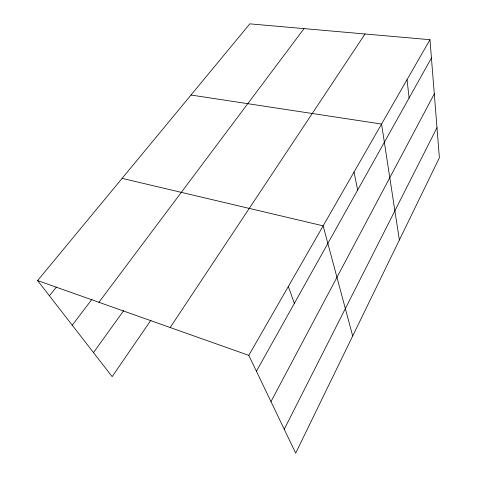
<?xml version="1.0" encoding="UTF-8"?>
<svg xmlns="http://www.w3.org/2000/svg" width="477" height="477" viewBox="0 0 477 477"><rect width="100%" height="100%" fill="white"/><g stroke="black" fill="none" stroke-linecap="round" stroke-linejoin="round"><path stroke-width="0.72" d="M284.232 429.258L436.992 127.657M270.984 401.616L434.291 93.868M256.429 371.267L431.429 58.003M429.974 39.704L439.389 157.756L295.686 453.15L248.809 355.371L429.974 39.704L249.835 23.85L37.611 280.583L112.155 376.639L150.965 320.133M170.188 327.526L365.036 33.992M93.486 352.586L123.71 310.587M98.924 302.293L304.034 28.62M72.26 325.236L92.055 299.139M49.399 295.782L56.381 287.088M190.991 95.03L381.564 124.05L399.368 240.02M122.094 178.374L323.144 225.842L352.688 335.987M37.611 280.583L248.809 355.371M288.346 286.474L294.357 303.378M354.006 172.066L357.667 190.049M407.036 79.677L409.099 97.982"/></g></svg>
